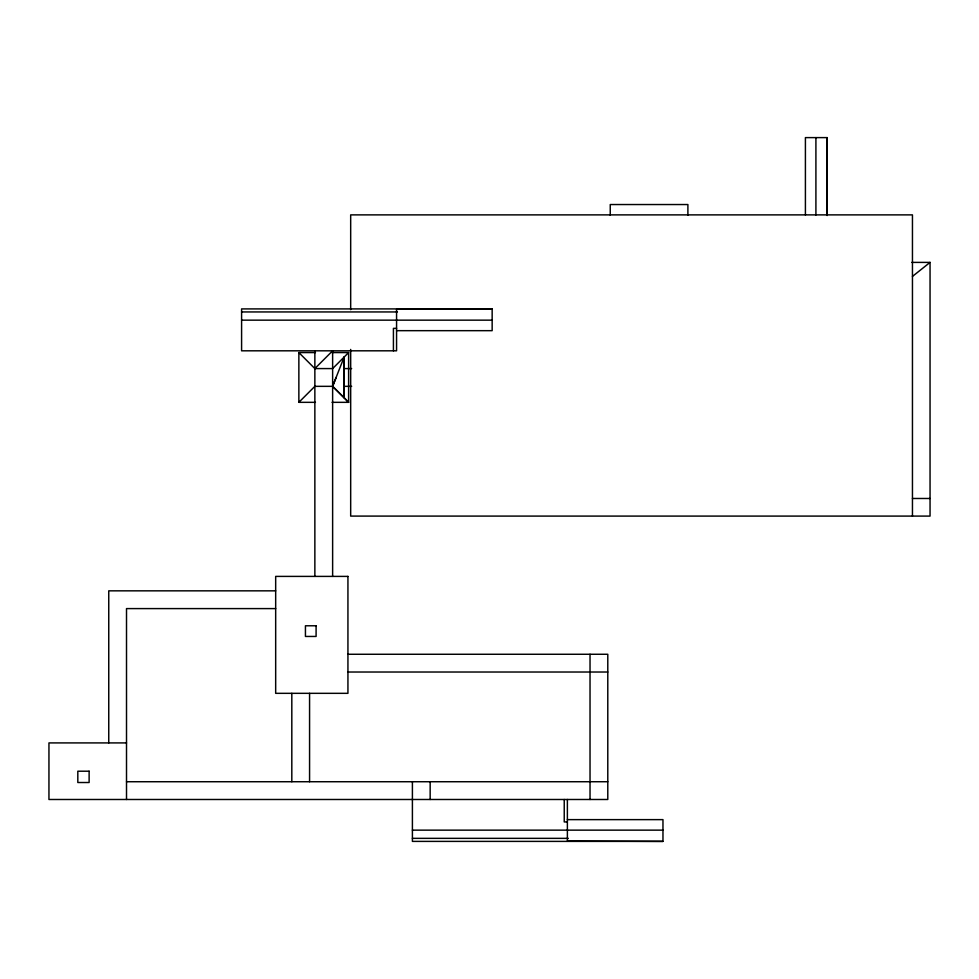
<?xml version="1.0" encoding="UTF-8"?>
<svg xmlns="http://www.w3.org/2000/svg" width="979" height="979" viewBox="0 0 979 979"><rect width="100%" height="100%" fill="white"/><g stroke="black" fill="none" stroke-linecap="round" stroke-linejoin="round"><path stroke-width="1.47" d="M826.888 214.988L827.169 137.611L805.411 137.611L805.411 214.988M332.04 352.575L348.622 352.575L348.622 402.332L332.627 386.338L344.131 357.066L344.229 397.841L348.622 402.332L332.04 402.332M344.131 357.066L344.229 397.841L332.627 386.338L336.14 377.453M315.446 352.575L298.864 352.575L314.859 368.581L332.627 350.812L332.627 576.398M315.446 402.332L298.864 402.332L314.859 386.338L332.627 386.338M348.622 352.575L332.627 368.581L314.859 368.581M912.452 276.421L930.05 262.396L930.05 516.092L350.678 516.092L350.678 349.43M492.156 308.911L396.568 309.254L396.568 350.812L241.593 350.812L241.593 308.911L492.156 308.911L492.156 330.669L396.568 330.669M911.779 262.396L930.05 262.396M241.593 311.946L397.425 311.946M241.593 320.157L492.156 320.157M396.568 328.369L393.423 328.369L393.423 350.812M344.131 368.581L351.645 368.581M344.229 386.338L351.645 386.338M912.452 498.482L930.05 498.482M275.674 590.839L108.755 590.839L108.755 742.914M275.674 608.595L126.511 608.595L126.511 799.488M347.937 654.266L607.788 654.266L607.788 799.488L48.95 799.488L48.95 742.914L126.511 742.914M347.937 672.022L607.788 672.022M126.511 781.731L607.788 781.731M567.379 819.631L662.967 819.631L662.967 841.389L412.404 841.389L412.404 781.731M567.379 821.932L564.234 821.932L564.234 799.488M412.404 830.143L662.967 830.143M412.404 838.354L568.236 838.354M662.967 841.389L567.379 841.047L567.379 799.488M912.452 516.092L912.452 214.878L350.678 214.878L350.678 309.67M827.169 137.611L827.169 215.527M815.911 137.611L815.911 214.988M687.894 215.245L687.894 204.538L610.247 204.538L610.247 215.245M590.031 654.266L590.031 799.488M430.16 781.731L430.16 799.488M314.859 350.812L314.859 576.398M309.572 693.328L309.572 781.731M298.864 352.575L298.864 402.332M291.815 693.328L291.815 781.731M347.937 576.398L275.674 576.398L275.674 693.328L347.937 693.328L347.937 576.398M316.095 625.777L305.436 625.777L305.436 636.448L316.095 636.448L316.095 625.777M89.126 771.207L77.818 771.207L77.818 782.515L89.126 782.515L89.126 771.207"/></g></svg>
